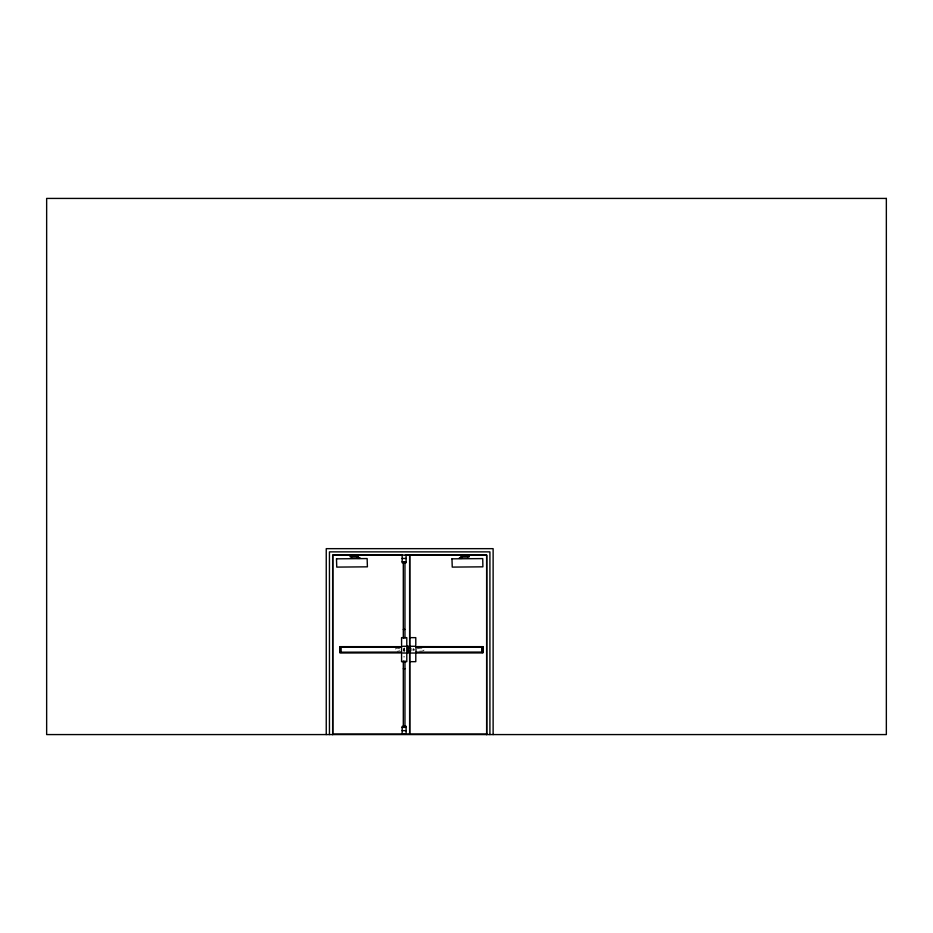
<?xml version="1.0" encoding="UTF-8"?>
<svg xmlns="http://www.w3.org/2000/svg" width="933" height="933" viewBox="0 0 933 933"><rect width="100%" height="100%" fill="white"/><g stroke="black" fill="none" stroke-linecap="round" stroke-linejoin="round"><path stroke-width="0.7" stroke-dasharray="4.67 3.5" d="M404.77 648.773C402.963 652.435 405.167 648.96 403.534 648.762M413.972 649.286L414.065 650.464M414.065 649.053L413.925 649.928M399.639 648.762C393.726 646.114 393.703 653.275 399.639 650.756M417.296 648.762C426.416 646.056 426.638 652.937 417.296 650.756M403.429 650.756L404.339 650.686M403.546 656.867L404.712 656.867M403.907 649.508L404.922 650.698M404.246 647.864L404.246 651.106M404.047 648.307L404.047 652.365M413.144 650.709A1.901 1.901 0 0 1 413.447 648.412"/><path stroke-width="1.4" d="M407.721 647.082L408.642 647.152M407.721 652.144L408.642 652.074M460.762 557.701L461.1 556.418L469.101 556.418L469.066 555.753M460.89 558.354L461.264 556.954L469.101 556.954M462.08 556.418L461.742 557.701L459.456 557.701L459.456 558.354L461.87 558.354L462.243 556.954M402.473 555.205L332.754 555.205L332.754 734.574M405.33 555.205L486.629 555.205L486.629 734.574M350.283 555.881L351.858 555.881M467.515 555.881L469.089 555.881M350.272 556.954L358.109 556.954L358.494 558.354M402.146 558.459L406.112 558.459M402.146 561.748L406.112 561.748M403.301 629.448L404.957 629.448M410.59 637.647L415.791 637.647L415.791 645.158M406.788 646.277L401.575 646.289L401.575 653.042L406.788 653.042M410.59 646.277L415.791 646.289M406.846 646.371C411.523 644.306 411.196 655.024 406.846 652.785M401.388 646.662L339.752 646.662L339.752 652.657L401.388 652.657M339.752 646.767L401.388 646.767M482.967 646.767L415.791 646.662L482.967 646.662L482.967 652.657L415.791 652.657L482.967 652.564M401.19 646.954L340.487 646.954L340.487 652.365L401.19 652.249M407.733 647.001L408.642 647.001M409.389 650.919L407.966 650.919L407.966 648.213L410.788 648.295L410.788 650.826L408.677 650.826L408.677 648.295M407.733 652.225L408.642 652.225M415.99 652.249L482.233 652.249M339.752 652.564L401.388 652.564M410.59 653.042L415.791 653.03M410.59 661.672L415.791 661.672L415.791 654.161M403.301 668.751L404.957 668.751M402.146 727.378L406.112 727.378M402.146 730.656L406.112 730.656M332.754 734.038L486.629 734.038M358.622 557.701L358.272 556.418L350.272 556.418L350.307 555.753M357.292 556.418L357.631 557.701L359.916 557.701L359.916 558.354L357.502 558.354L357.129 556.954M493.125 734.574L493.125 548.662L326.247 548.662L326.247 734.574M489.918 734.574L489.918 551.87L329.454 551.87L329.454 734.574M486.723 734.574L486.723 555.077L332.661 555.077L332.661 734.574M482.897 646.662L482.897 652.657M482.233 652.365L482.233 646.954L415.99 646.954L415.99 652.365M481.766 646.849L481.766 652.47M467.771 555.881L467.608 556.954M467.561 555.753L467.561 556.488M460.435 557.701L460.435 558.354M409.75 555.205L409.75 648.26M409.75 651.164L409.75 734.038M409.622 555.205L409.622 648.26M409.622 651.164L409.622 734.038M406.112 555.182L406.112 562.739L402.146 562.739L402.146 555.182M404.957 638.125L404.957 562.191L403.301 562.191L403.301 638.125M404.957 660.832L404.957 727.378M403.301 660.832L403.301 727.378M401.575 645.158L401.575 637.647L406.788 637.647L406.788 661.672L401.575 661.672L401.575 654.161M358.937 557.701L358.937 558.354M351.811 555.753L351.764 556.954M340.953 646.849L340.953 652.47M336.486 558.832L336.755 567.101L367.404 566.832L367.136 558.564L336.486 558.832M451.969 558.832L452.248 567.101L482.886 566.832L482.734 558.599L451.969 558.832M886.35 198.426L46.65 198.426L46.65 734.574L886.35 734.574L886.35 198.426M406.112 726.387L402.146 726.387L402.146 733.944L406.112 733.944L406.112 726.387"/></g></svg>
